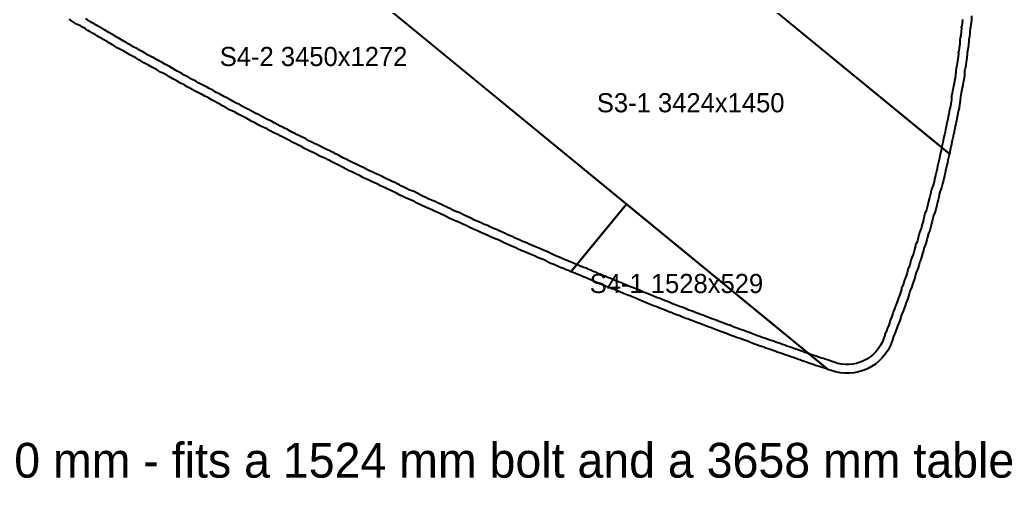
# Model space of a CAD drawing. Header units: millimetres. Extents: x -23256 to 49239, y -6625 to 7087.
# Drawn here: x 20236 to 25945, y -934 to 1758 of the extents above; entities that cross this region are included whole.
import ezdxf
from ezdxf.enums import TextEntityAlignment as Align

# ---------------------------------------------------------------- set-up
doc = ezdxf.new("R2010")
doc.units = ezdxf.units.MM
for name, color, linetype in [('CUT', 7, 'Continuous'), ('PIECING', 5, 'Continuous'), ('SEW', 8, 'Continuous'), ('TEXT', 7, 'Continuous')]:
    doc.layers.add(name, color=color, linetype=linetype)

msp = doc.modelspace()

# ---------------------------------------------------------------- linework, layer by layer
at = {"layer": 'CUT'}
msp.add_lwpolyline([(25711.7, 1781.4), (25710.6, 1755.7), (25707.2, 1731.4), (25704.4, 1716.5), (25703.5, 1711.6), (25703.5, 1709.8), (25702.3, 1684.1), (25698.9, 1659.8), (25696, 1645), (25695.1, 1640), (25695.1, 1638.2), (25693.8, 1612.6), (25690.3, 1588.5), (25687, 1571.3), (25686, 1566.2), (25686.1, 1564.3), (25684.8, 1538.9), (25681.2, 1514.8), (25678.3, 1499.9), (25675.6, 1486.2), (25672.5, 1470.1), (25671.5, 1465), (25671.5, 1463), (25670.1, 1437.7), (25666.5, 1413.8), (25663.6, 1398.9), (25660.4, 1382.8), (25657.7, 1369.1), (25654.9, 1355.3), (25651.8, 1339.3), (25649, 1325.5), (25647.3, 1317), (25646.4, 1293.9), (25642.4, 1266.8), (25639.3, 1251.7), (25639.2, 1251.3), (25636.5, 1237.6), (25633.2, 1221.5), (25633.1, 1221.1), (25630.3, 1207.4), (25627, 1191.3), (25626.9, 1190.9), (25624, 1177.2), (25620.7, 1161.1), (25620.6, 1160.7), (25617.7, 1147), (25614.9, 1133.2), (25614.8, 1132.9), (25611.4, 1116.8), (25608.5, 1103), (25608.4, 1102.7), (25605, 1086.7), (25602, 1072.8), (25602, 1072.5), (25598.5, 1056.5), (25595.5, 1042.6), (25592, 1026.4), (25589, 1012.4), (25585.4, 996.3), (25585.4, 996), (25582.4, 982.3), (25578.8, 966.1), (25578.7, 965.9), (25575.7, 952.1), (25572.1, 936), (25572.1, 935.7), (25569, 922), (25565.4, 905.9), (25565.3, 905.6), (25562.2, 891.8), (25558.6, 875.8), (25558.5, 875.5), (25554.9, 859.4), (25551.8, 845.7), (25551.7, 845.4), (25548.1, 829.3), (25544.7, 814.5), (25538.4, 791.8), (25529.7, 768.7), (25528.7, 766.6), (25525.6, 753.2), (25522.3, 739.2), (25518.6, 723.1), (25515.3, 709.2), (25511.5, 693), (25507.4, 675.6), (25500, 650), (25491.4, 628.8), (25488.6, 616.9), (25488.5, 616.6), (25484.7, 600.6), (25481.4, 586.9), (25481.4, 586.6), (25477.2, 569.5), (25470.9, 547.5), (25462.3, 525), (25461, 522.5), (25457.6, 508.4), (25454, 493.5), (25447.6, 471.6), (25439, 449.3), (25437.7, 446.6), (25437.6, 446.3), (25434.2, 432.4), (25430, 415.2), (25423.6, 393.4), (25415, 371.2), (25413.6, 368.5), (25409.8, 353.1), (25403.5, 331.5), (25394.9, 309.4), (25393.5, 306.6), (25389.6, 291), (25383.2, 269.5), (25374.6, 247.6), (25373.2, 244.6), (25366.9, 223.6), (25358.4, 201.7), (25356.9, 198.8), (25356.7, 197.8), (25353, 183.1), (25346.6, 161.7), (25338.1, 140), (25336.6, 137), (25336, 134.8), (25329.7, 113.6), (25321.2, 92), (25317.8, 85.2), (25317.4, 83.8), (25308.9, 62.2), (25307.4, 59.2), (25306.8, 56.9), (25300.5, 35.8), (25292, 14.3), (25290.4, 11.2), (25289.8, 8.6), (25282.4, -15.4), (25272.3, -39.8), (25271.4, -41.4), (25271.3, -41.9), (25262.8, -63.3), (25261.2, -66.5), (25260.5, -69.3), (25253, -93.7), (25242.6, -118.4), (25229.8, -142), (25214.9, -164.3), (25197.8, -184.9), (25178.7, -203.9), (25158, -220.8), (25135.6, -235.7), (25111.9, -248.3), (25087.2, -258.5), (25061.5, -266.2), (25035.2, -271.4), (25008.5, -274.1), (24981.7, -274.1), (24955, -271.4), (24928.7, -266.2), (24904.2, -258.8), (24890.2, -253.9), (24877.4, -249.3), (24864.6, -244.7), (24851.9, -240.2), (24845.8, -238), (24835.5, -235.8), (24814, -229.2), (24800.1, -224.3), (24787.3, -219.8), (24774.5, -215.2), (24761.6, -210.7), (24748.8, -206.1), (24735.9, -201.6), (24723.1, -197.1), (24710.2, -192.5), (24697.2, -187.9), (24684.4, -183.4), (24671.5, -178.9), (24658.5, -174.3), (24645.5, -169.8), (24632.7, -165.2), (24619.7, -160.7), (24606.7, -156.2), (24593.7, -151.6), (24580.8, -147.1), (24567.8, -142.5), (24554.7, -138), (24541.7, -133.4), (24528.7, -128.9), (24515.7, -124.3), (24502.6, -119.8), (24489.5, -115.2), (24476.5, -110.7), (24463.5, -106.2), (24449.4, -101.3), (24429.7, -93.5), (24418.9, -88.3), (24411.6, -85.7), (24398.4, -81.2), (24385.2, -76.6), (24372.1, -72.1), (24359, -67.5), (24345.8, -63), (24331.5, -58.1), (24312.1, -50.5), (24301.2, -45.2), (24293.5, -42.5), (24280.2, -38), (24267, -33.4), (24252.8, -28.6), (24233.4, -21), (24222.3, -15.6), (24214.5, -13), (24201.2, -8.4), (24186.8, -3.5), (24167.6, 3.9), (24156.4, 9.3), (24148.4, 12), (24135, 16.6), (24120.7, 21.5), (24101.6, 28.8), (24090.2, 34.3), (24082, 37.1), (24067.7, 41.9), (24048.6, 49.2), (24037.1, 54.7), (24028.8, 57.5), (24014.4, 62.4), (23995.4, 69.6), (23983.8, 75.2), (23974.5, 78.3), (23955.6, 85.5), (23943.9, 91), (23934.3, 94.3), (23915.5, 101.4), (23903.9, 106.9), (23895.2, 109.8), (23880.8, 114.7), (23862, 121.8), (23848.3, 128.2), (23835.2, 133.2), (23821.6, 139.6), (23808.6, 144.5), (23790.4, 153), (23786.2, 155.2), (23778, 157.9), (23759.4, 164.9), (23747.3, 170.5), (23737.4, 173.8), (23718.8, 180.8), (23705, 187.2), (23691.9, 192.2), (23678.1, 198.6), (23664.9, 203.5), (23652.7, 209.1), (23642.6, 212.5), (23624.1, 219.4), (23610.2, 225.8), (23597, 230.8), (23583.1, 237.1), (23569.8, 242.1), (23555.9, 248.5), (23542.7, 253.4), (23528.7, 259.8), (23515.3, 264.8), (23501.4, 271.2), (23488.1, 276.1), (23474, 282.6), (23460.7, 287.5), (23446.7, 293.9), (23433.3, 298.9), (23419.2, 305.3), (23405.9, 310.2), (23391.8, 316.6), (23378.3, 321.5), (23364.2, 328), (23350.8, 332.9), (23333.9, 340.5), (23308.9, 350.8), (23285.3, 359.9), (23257.7, 374.5), (23256, 375.6), (23242.3, 381.3), (23241.8, 381.5), (23214.6, 392.5), (23200.3, 399.6), (23173, 410.7), (23172.5, 410.9), (23145.1, 422), (23130.8, 429.1), (23103.3, 440.2), (23089, 447.2), (23061.5, 458.3), (23047.9, 464.9), (23026, 473.3), (22998.9, 487.3), (22996.7, 488.8), (22982.3, 494.6), (22967.8, 501.6), (22940, 512.7), (22924.4, 520.3), (22911.5, 526.6), (22883.7, 537.6), (22869.1, 544.7), (22841.2, 555.8), (22824.3, 564), (22803.8, 575), (22789.5, 580.7), (22773.6, 588.3), (22759.4, 595.2), (22746.3, 601.4), (22718.2, 612.5), (22702.4, 620.1), (22688.1, 626.9), (22672.7, 634.3), (22660.3, 640.9), (22651.6, 644.3), (22635.7, 651.9), (22621.5, 658.6), (22607.1, 665.5), (22593.8, 671.8), (22565.5, 682.9), (22549.5, 690.4), (22534.1, 697.7), (22513, 708.9), (22506.7, 713), (22496.9, 717.6), (22483.4, 724), (22455, 735), (22438.8, 742.6), (22423.2, 750), (22402.4, 760.9), (22395.9, 765.1), (22385.8, 769.9), (22371.3, 776.6), (22356.7, 783.5), (22342.1, 790.3), (22327.5, 797.1), (22311.8, 804.4), (22291.1, 815.3), (22290.7, 815.5), (22275.6, 821.3), (22259.3, 828.9), (22244.6, 835.7), (22229.9, 842.5), (22214.2, 849.8), (22193.6, 860.5), (22186.8, 864.8), (22176.2, 869.7), (22161.4, 876.6), (22146.7, 883.4), (22130.9, 890.7), (22110.3, 901.3), (22103.5, 905.6), (22092.6, 910.6), (22076.3, 918.1), (22049.9, 932.3), (22047.9, 933.5), (22047.2, 933.8), (22026.7, 944.3), (22019.8, 948.7), (22008.6, 953.8), (21993.8, 960.6), (21978.9, 967.4), (21962.9, 974.8), (21942.6, 985.1), (21935.5, 989.5), (21924.2, 994.7), (21909.3, 1001.5), (21893.3, 1008.8), (21873, 1019.1), (21853.7, 1031.2), (21852.6, 1031.9), (21839.4, 1037.9), (21823.4, 1045.2), (21803.2, 1055.4), (21795.9, 1059.9), (21782.9, 1065.8), (21756.7, 1079.5), (21754.4, 1081), (21753.2, 1081.5), (21733, 1091.7), (21725.7, 1096.2), (21713.9, 1101.5), (21697.5, 1108.9), (21673.4, 1121.4), (21658.6, 1131), (21658.5, 1131.1), (21643.3, 1137.9), (21627, 1145.2), (21607, 1155.2), (21588, 1166.9), (21586.4, 1168), (21571.4, 1174.7), (21551.3, 1184.7), (21532.2, 1196.4), (21530.6, 1197.5), (21515.3, 1204.3), (21495.5, 1214.2), (21476.6, 1225.7), (21474.7, 1227), (21459.3, 1233.8), (21439.4, 1243.7), (21420.5, 1255.2), (21418.5, 1256.5), (21418.3, 1256.6), (21398.6, 1266.4), (21389.7, 1271.8), (21366.7, 1283.6), (21363.8, 1285.4), (21362, 1286.1), (21342.2, 1295.9), (21323.3, 1307.4), (21321.2, 1308.7), (21320.8, 1308.9), (21301.1, 1318.6), (21282.2, 1330), (21280, 1331.5), (21263.9, 1338.5), (21240.2, 1350.4), (21224.7, 1360.4), (21222.6, 1361.3), (21198.9, 1373.2), (21183.3, 1383.1), (21181.1, 1384), (21157.5, 1395.9), (21141.8, 1405.8), (21139.4, 1406.8), (21115.9, 1418.6), (21092.9, 1433.1), (21088, 1435.6), (21070.5, 1445.8), (21067.8, 1447.5), (21046.3, 1458.3), (21028.8, 1468.5), (21017.9, 1475.2), (21015.4, 1476.8), (21014.4, 1477.2), (20995, 1486.7), (20976.3, 1497.7), (20973.5, 1499.5), (20972.2, 1500.1), (20948.8, 1511.7), (20925.7, 1526.2), (20925.7, 1526.2), (20920.6, 1528.7), (20902.9, 1538.9), (20892.1, 1545.5), (20889.5, 1547.2), (20888.3, 1547.8), (20868.9, 1557.1), (20850.5, 1567.9), (20844.9, 1571.5), (20834.5, 1577.5), (20823.7, 1584), (20820.9, 1585.9), (20819.3, 1586.5), (20796.1, 1598), (20773.8, 1611.8), (20769.6, 1613.9), (20746.5, 1628.2), (20746.3, 1628.3), (20741.1, 1630.9), (20723.3, 1641), (20712.5, 1647.6), (20707.2, 1651), (20696.3, 1657.2), (20677.8, 1668.9), (20672, 1671.8), (20654.1, 1681.9), (20643.3, 1688.4), (20637.9, 1691.9), (20627.4, 1697.8), (20616.5, 1704.4), (20611.2, 1707.8), (20600.7, 1713.7), (20589.9, 1720.2), (20586.7, 1722.2), (20584.5, 1723.2), (20561.6, 1734.3), (20538.7, 1748.4), (20528.4, 1756.2), (20520.2, 1761.1)], dxfattribs=at)
at = {"layer": 'PIECING'}
for points in [[(21096.2, 2854.4), (23726, 699.4), (23406.8, 309.8), (23405.9, 310.2), (23405.9, 310.2), (23391.8, 316.6), (23378.3, 321.5), (23364.2, 328), (23350.8, 332.9), (23333.9, 340.5), (23308.9, 350.8), (23285.3, 359.9), (23257.7, 374.5), (23256, 375.6), (23242.3, 381.3), (23241.8, 381.5), (23214.6, 392.5), (23200.3, 399.6), (23173, 410.7), (23172.5, 410.9), (23145.1, 422), (23130.8, 429.1), (23103.3, 440.2), (23089, 447.2), (23061.5, 458.3), (23047.9, 464.9), (23026, 473.3), (22998.9, 487.3), (22996.7, 488.8), (22982.3, 494.6), (22967.8, 501.6), (22940, 512.7), (22924.4, 520.3), (22911.5, 526.6), (22883.7, 537.6), (22869.1, 544.7), (22841.2, 555.8), (22824.3, 564), (22803.8, 575), (22789.5, 580.7), (22773.6, 588.3), (22759.4, 595.2), (22746.3, 601.4), (22718.2, 612.5), (22702.4, 620.1), (22688.1, 626.9), (22672.7, 634.3), (22660.3, 640.9), (22651.6, 644.3), (22635.7, 651.9), (22621.5, 658.6), (22607.1, 665.5), (22593.8, 671.8), (22565.5, 682.9), (22549.5, 690.4), (22534.1, 697.7), (22513, 708.9), (22506.7, 713), (22496.9, 717.6), (22483.4, 724), (22455, 735), (22438.8, 742.6), (22423.2, 750), (22402.4, 760.9), (22395.9, 765.1), (22385.8, 769.9), (22371.3, 776.6), (22356.7, 783.5), (22342.1, 790.3), (22327.5, 797.1), (22311.8, 804.4), (22291.1, 815.3), (22290.7, 815.5), (22275.6, 821.3), (22259.3, 828.9), (22244.6, 835.7), (22229.9, 842.5), (22214.2, 849.8), (22193.6, 860.5), (22186.8, 864.8), (22176.2, 869.7), (22161.4, 876.6), (22146.7, 883.4), (22130.9, 890.7), (22110.3, 901.3), (22103.5, 905.6), (22092.6, 910.6), (22076.3, 918.1), (22049.9, 932.3), (22047.9, 933.5), (22047.2, 933.8), (22026.7, 944.3), (22019.8, 948.7), (22008.6, 953.8), (21993.8, 960.6), (21978.9, 967.4), (21962.9, 974.8), (21942.6, 985.1), (21935.5, 989.5), (21924.2, 994.7), (21909.3, 1001.5), (21893.3, 1008.8), (21873, 1019.1), (21853.7, 1031.2), (21852.6, 1031.9), (21839.4, 1037.9), (21823.4, 1045.2), (21803.2, 1055.4), (21795.9, 1059.9), (21782.9, 1065.8), (21756.7, 1079.5), (21754.4, 1081), (21753.2, 1081.5), (21733, 1091.7), (21725.7, 1096.2), (21713.9, 1101.5), (21697.5, 1108.9), (21673.4, 1121.4), (21658.6, 1131), (21658.5, 1131.1), (21643.3, 1137.9), (21627, 1145.2), (21607, 1155.2), (21588, 1166.9), (21586.4, 1168), (21571.4, 1174.7), (21551.3, 1184.7), (21532.2, 1196.4), (21530.6, 1197.5), (21515.3, 1204.3), (21495.5, 1214.2), (21476.6, 1225.7), (21474.7, 1227), (21459.3, 1233.8), (21439.4, 1243.7), (21420.5, 1255.2), (21418.5, 1256.5), (21418.3, 1256.6), (21398.6, 1266.4), (21389.7, 1271.8), (21366.7, 1283.6), (21363.8, 1285.4), (21362, 1286.1), (21342.2, 1295.9), (21323.3, 1307.4), (21321.2, 1308.7), (21320.8, 1308.9), (21301.1, 1318.6), (21282.2, 1330), (21280, 1331.5), (21263.9, 1338.5), (21240.2, 1350.4), (21224.7, 1360.4), (21222.6, 1361.3), (21198.9, 1373.2), (21183.3, 1383.1), (21181.1, 1384), (21157.5, 1395.9), (21141.8, 1405.8), (21139.4, 1406.8), (21115.9, 1418.6), (21092.9, 1433.1), (21088, 1435.6), (21070.5, 1445.8), (21067.8, 1447.5), (21046.3, 1458.3), (21028.8, 1468.5), (21017.9, 1475.2), (21015.4, 1476.8), (21014.4, 1477.2), (20995, 1486.7), (20976.3, 1497.7), (20973.5, 1499.5), (20972.2, 1500.1), (20948.8, 1511.7), (20925.7, 1526.2), (20925.7, 1526.2), (20920.6, 1528.7), (20902.9, 1538.9), (20892.1, 1545.5), (20889.5, 1547.2), (20888.3, 1547.8), (20868.9, 1557.1), (20850.5, 1567.9), (20844.9, 1571.5), (20834.5, 1577.5), (20823.7, 1584), (20820.9, 1585.9), (20819.3, 1586.5), (20796.1, 1598), (20773.8, 1611.8), (20769.6, 1613.9), (20746.5, 1628.2), (20746.3, 1628.3), (20741.1, 1630.9), (20723.3, 1641), (20712.5, 1647.6), (20707.2, 1651), (20696.3, 1657.2), (20677.8, 1668.9), (20672, 1671.8), (20654.1, 1681.9), (20643.3, 1688.4), (20637.9, 1691.9), (20627.4, 1697.8), (20616.5, 1704.4), (20611.2, 1707.8), (20600.7, 1713.7), (20589.9, 1720.2), (20586.7, 1722.2), (20584.5, 1723.2), (20561.6, 1734.3), (20538.7, 1748.4), (20528.4, 1756.2), (20520.2, 1761.1)], [(23298.5, 2859.8), (25583.5, 987.3), (25582.4, 982.3), (25582.4, 982.3), (25578.8, 966.1), (25578.7, 965.9), (25575.7, 952.1), (25572.1, 936), (25572.1, 935.7), (25569, 922), (25565.4, 905.9), (25565.3, 905.6), (25562.2, 891.8), (25558.6, 875.8), (25558.5, 875.5), (25554.9, 859.4), (25551.8, 845.7), (25551.7, 845.4), (25548.1, 829.3), (25544.7, 814.5), (25538.4, 791.8), (25529.7, 768.7), (25528.7, 766.6), (25525.6, 753.2), (25522.3, 739.2), (25518.6, 723.1), (25515.3, 709.2), (25511.5, 693), (25507.4, 675.6), (25500, 650), (25491.4, 628.8), (25488.6, 616.9), (25488.5, 616.6), (25484.7, 600.6), (25481.4, 586.9), (25481.4, 586.6), (25477.2, 569.5), (25470.9, 547.5), (25462.3, 525), (25461, 522.5), (25457.6, 508.4), (25454, 493.5), (25447.6, 471.6), (25439, 449.3), (25437.7, 446.6), (25437.6, 446.3), (25434.2, 432.4), (25430, 415.2), (25423.6, 393.4), (25415, 371.2), (25413.6, 368.5), (25409.8, 353.1), (25403.5, 331.5), (25394.9, 309.4), (25393.5, 306.6), (25389.6, 291), (25383.2, 269.5), (25374.6, 247.6), (25373.2, 244.6), (25366.9, 223.6), (25358.4, 201.7), (25356.9, 198.8), (25356.7, 197.8), (25353, 183.1), (25346.6, 161.7), (25338.1, 140), (25336.6, 137), (25336, 134.8), (25329.7, 113.6), (25321.2, 92), (25317.8, 85.2), (25317.4, 83.8), (25308.9, 62.2), (25307.4, 59.2), (25306.8, 56.9), (25300.5, 35.8), (25292, 14.3), (25290.4, 11.2), (25289.8, 8.6), (25282.4, -15.4), (25272.3, -39.8), (25271.4, -41.4), (25271.3, -41.9), (25262.8, -63.3), (25261.2, -66.5), (25260.5, -69.3), (25253, -93.7), (25242.6, -118.4), (25229.8, -142), (25214.9, -164.3), (25197.8, -184.9), (25178.7, -203.9), (25158, -220.8), (25135.6, -235.7), (25111.9, -248.3), (25087.2, -258.5), (25061.5, -266.2), (25035.2, -271.4), (25008.5, -274.1), (24981.7, -274.1), (24955, -271.4), (24928.7, -266.2), (24904.2, -258.8), (24890.2, -253.9), (24888.6, -253.3), (22411.1, 1776.9)], [(25711.7, 1781.4), (25710.6, 1755.7), (25707.2, 1731.4), (25704.4, 1716.5), (25703.5, 1711.6), (25703.5, 1709.8), (25702.3, 1684.1), (25698.9, 1659.8), (25696, 1645), (25695.1, 1640), (25695.1, 1638.2), (25693.8, 1612.6), (25690.3, 1588.5), (25687, 1571.3), (25686, 1566.2), (25686.1, 1564.3), (25684.8, 1538.9), (25681.2, 1514.8), (25678.3, 1499.9), (25675.6, 1486.2), (25672.5, 1470.1), (25671.5, 1465), (25671.5, 1463), (25670.1, 1437.7), (25666.5, 1413.8), (25663.6, 1398.9), (25660.4, 1382.8), (25657.7, 1369.1), (25654.9, 1355.3), (25651.8, 1339.3), (25649, 1325.5), (25647.3, 1317), (25646.4, 1293.9), (25642.4, 1266.8), (25639.3, 1251.7), (25639.2, 1251.3), (25636.5, 1237.6), (25633.2, 1221.5), (25633.1, 1221.1), (25630.3, 1207.4), (25627, 1191.3), (25626.9, 1190.9), (25624, 1177.2), (25620.7, 1161.1), (25620.6, 1160.7), (25617.7, 1147), (25614.9, 1133.2), (25614.8, 1132.9), (25611.4, 1116.8), (25608.5, 1103), (25608.4, 1102.7), (25605, 1086.7), (25602, 1072.8), (25602, 1072.5), (25598.5, 1056.5), (25595.5, 1042.6), (25592, 1026.4), (25589, 1012.4), (25585.4, 996.3), (25585.4, 996), (25583.5, 987.3), (24613.4, 1782.3)]]:
    msp.add_lwpolyline(points, dxfattribs=at)
msp.add_lwpolyline([(24877.4, -249.3), (24864.6, -244.7), (24851.9, -240.2), (24845.8, -238), (24835.5, -235.8), (24814, -229.2), (24800.1, -224.3), (24787.3, -219.8), (24774.5, -215.2), (24761.6, -210.7), (24748.8, -206.1), (24735.9, -201.6), (24723.1, -197.1), (24710.2, -192.5), (24697.2, -187.9), (24684.4, -183.4), (24671.5, -178.9), (24658.5, -174.3), (24645.5, -169.8), (24632.7, -165.2), (24619.7, -160.7), (24606.7, -156.2), (24593.7, -151.6), (24580.8, -147.1), (24567.8, -142.5), (24554.7, -138), (24541.7, -133.4), (24528.7, -128.9), (24515.7, -124.3), (24502.6, -119.8), (24489.5, -115.2), (24476.5, -110.7), (24463.5, -106.2), (24449.4, -101.3), (24429.7, -93.5), (24418.9, -88.3), (24411.6, -85.7), (24398.4, -81.2), (24385.2, -76.6), (24372.1, -72.1), (24359, -67.5), (24345.8, -63), (24331.5, -58.1), (24312.1, -50.5), (24301.2, -45.2), (24293.5, -42.5), (24280.2, -38), (24267, -33.4), (24252.8, -28.6), (24233.4, -21), (24222.3, -15.6), (24214.5, -13), (24201.2, -8.4), (24186.8, -3.5), (24167.6, 3.9), (24156.4, 9.3), (24148.4, 12), (24135, 16.6), (24120.7, 21.5), (24101.6, 28.8), (24090.2, 34.3), (24082, 37.1), (24067.7, 41.9), (24048.6, 49.2), (24037.1, 54.7), (24028.8, 57.5), (24014.4, 62.4), (23995.4, 69.6), (23983.8, 75.2), (23974.5, 78.3), (23955.6, 85.5), (23943.9, 91), (23934.3, 94.3), (23915.5, 101.4), (23903.9, 106.9), (23895.2, 109.8), (23880.8, 114.7), (23862, 121.8), (23848.3, 128.2), (23835.2, 133.2), (23821.6, 139.6), (23808.6, 144.5), (23790.4, 153), (23786.2, 155.2), (23778, 157.9), (23759.4, 164.9), (23747.3, 170.5), (23737.4, 173.8), (23718.8, 180.8), (23705, 187.2), (23691.9, 192.2), (23678.1, 198.6), (23664.9, 203.5), (23652.7, 209.1), (23642.6, 212.5), (23624.1, 219.4), (23610.2, 225.8), (23597, 230.8), (23583.1, 237.1), (23569.8, 242.1), (23555.9, 248.5), (23542.7, 253.4), (23528.7, 259.8), (23515.3, 264.8), (23501.4, 271.2), (23488.1, 276.1), (23474, 282.6), (23460.7, 287.5), (23446.7, 293.9), (23433.3, 298.9), (23419.2, 305.3), (23406.8, 309.8), (23726, 699.4), (24888.6, -253.3), (24877.4, -249.3)], close=True, dxfattribs=at)
at = {"layer": 'SEW'}
msp.add_lwpolyline([(25659.9, 1760.4), (25657, 1739.6), (25654.5, 1725.9), (25652.4, 1715.2), (25652.7, 1709.9), (25651.7, 1688.9), (25648.7, 1668.2), (25646.1, 1654.5), (25644.1, 1643.7), (25644.3, 1638.4), (25643.2, 1617.6), (25640.2, 1596.9), (25637.2, 1581), (25635.1, 1570.1), (25635.3, 1564.7), (25634.2, 1543.9), (25631.1, 1523.4), (25628.4, 1509.7), (25625.8, 1495.9), (25622.6, 1479.9), (25620.5, 1469), (25620.7, 1463.5), (25619.5, 1442.9), (25616.4, 1422.5), (25613.7, 1408.8), (25610.6, 1392.7), (25607.8, 1379), (25605.1, 1365.2), (25601.9, 1349.2), (25599.2, 1335.4), (25596.7, 1322.7), (25596.7, 1322.1), (25595.7, 1298.7), (25592.3, 1275.5), (25589.5, 1261.8), (25589.5, 1261.4), (25586.7, 1247.7), (25583.4, 1231.7), (25583.3, 1231.3), (25580.5, 1217.6), (25577.2, 1201.5), (25577.1, 1201.2), (25574.3, 1187.5), (25571, 1171.4), (25570.9, 1171.1), (25568, 1157.4), (25565.1, 1143.6), (25565.1, 1143.3), (25561.7, 1127.3), (25558.8, 1113.5), (25558.7, 1113.3), (25555.3, 1097.3), (25552.3, 1083.4), (25552.3, 1083.2), (25548.9, 1067.2), (25545.9, 1053.3), (25542.4, 1037.1), (25539.3, 1023.3), (25535.8, 1007.1), (25535.8, 1006.9), (25532.7, 993.2), (25529.2, 977.1), (25529.1, 976.8), (25526.1, 963.1), (25522.5, 947), (25522.5, 946.8), (25519.4, 933.1), (25515.8, 917), (25515.8, 916.7), (25512.7, 903), (25509.1, 887), (25509, 886.7), (25505.4, 870.7), (25502.3, 857), (25502.2, 856.6), (25498.5, 840.7), (25495.4, 826.9), (25490, 807.5), (25483, 788.7), (25480.5, 783.5), (25479.8, 780.7), (25476.1, 764.6), (25472.9, 750.7), (25469.1, 734.6), (25465.9, 720.8), (25462.1, 704.6), (25458.3, 688.5), (25451.9, 666.7), (25443.4, 645.6), (25443, 644.8), (25443, 644.7), (25439.2, 628.7), (25439.1, 628.4), (25435.3, 612.4), (25432, 598.7), (25432, 598.5), (25428.1, 582.5), (25422.7, 563.6), (25415.7, 545.3), (25413, 539.8), (25412.2, 536.6), (25408.2, 520.4), (25404.9, 506.6), (25399.5, 487.9), (25392.4, 469.7), (25389.7, 464.1), (25388.3, 458.3), (25384.9, 444.5), (25380.9, 428.4), (25375.5, 409.8), (25368.4, 391.7), (25365.7, 386), (25364.8, 382.4), (25360.8, 366.4), (25355.4, 347.9), (25348.3, 329.9), (25345.5, 324.2), (25344.6, 320.4), (25340.6, 304.4), (25335.1, 286), (25328.1, 268.1), (25325.3, 262.3), (25324.3, 258.5), (25318.9, 240.1), (25311.9, 222.3), (25309, 216.5), (25307.4, 210.3), (25304, 196.5), (25298.5, 178.3), (25291.6, 160.6), (25288.6, 154.7), (25287, 148.3), (25281.6, 130.2), (25274.7, 112.6), (25270.4, 103.9), (25269.3, 100.5), (25262.4, 82.9), (25259.5, 76.9), (25257.8, 70.5), (25252.4, 52.4), (25245.5, 34.9), (25242.5, 28.9), (25240.9, 22.4), (25234.6, 1.8), (25226.3, -18.1), (25224.2, -22), (25223.2, -25.3), (25216.3, -42.7), (25213.3, -48.8), (25211.6, -55.5), (25205.2, -76.3), (25196.7, -96.5), (25186.3, -115.7), (25174.1, -133.8), (25160.2, -150.7), (25144.7, -166.1), (25127.8, -179.9), (25109.6, -192), (25090.3, -202.2), (25070.1, -210.6), (25049.2, -216.9), (25027.7, -221.1), (25006, -223.3), (24984.1, -223.3), (24962.4, -221.1), (24941, -216.9), (24920, -210.6), (24907.3, -206), (24894.5, -201.4), (24881.7, -196.9), (24868.9, -192.4), (24859.7, -189.1), (24848.3, -186.6), (24830, -181), (24817.1, -176.4), (24804.3, -171.9), (24791.4, -167.3), (24778.5, -162.8), (24765.7, -158.2), (24752.8, -153.7), (24740, -149.2), (24727.1, -144.6), (24714.1, -140), (24701.2, -135.5), (24688.3, -131), (24675.4, -126.4), (24662.4, -121.8), (24649.5, -117.3), (24636.5, -112.8), (24623.5, -108.2), (24610.5, -103.6), (24597.5, -99.1), (24584.5, -94.6), (24571.5, -90), (24558.4, -85.5), (24545.5, -80.9), (24532.4, -76.4), (24519.3, -71.8), (24506.2, -67.3), (24493.2, -62.7), (24480.1, -58.2), (24467, -53.6), (24450.2, -47), (24438.5, -41.3), (24428.2, -37.7), (24415, -33.2), (24401.8, -28.6), (24388.7, -24.1), (24375.5, -19.5), (24362.3, -15), (24349, -10.4), (24332.5, -3.9), (24320.6, 1.9), (24310, 5.5), (24296.7, 10.1), (24283.5, 14.6), (24270.3, 19.2), (24253.7, 25.6), (24241.6, 31.4), (24230.9, 35.1), (24217.6, 39.7), (24204.2, 44.2), (24187.8, 50.6), (24175.7, 56.4), (24164.8, 60.1), (24151.4, 64.7), (24138.1, 69.2), (24121.7, 75.5), (24109.4, 81.4), (24098.3, 85.2), (24084.9, 89.7), (24068.6, 96), (24056.2, 101.9), (24045.1, 105.6), (24031.7, 110.2), (24015.4, 116.4), (24002.9, 122.3), (23991.7, 126.1), (23975.5, 132.3), (23963, 138.2), (23951.5, 142.1), (23935.4, 148.2), (23922.9, 154.1), (23911.4, 158), (23897.9, 162.5), (23881.8, 168.6), (23868.1, 175), (23855, 180), (23841.4, 186.4), (23828.3, 191.3), (23812.9, 198.6), (23806, 202.1), (23795, 205.8), (23779.1, 211.8), (23766.2, 217.8), (23754.4, 221.7), (23738.5, 227.7), (23724.7, 234.1), (23711.5, 239.1), (23697.7, 245.5), (23684.5, 250.4), (23671.4, 256.5), (23659.5, 260.4), (23643.7, 266.3), (23629.8, 272.7), (23616.5, 277.7), (23602.7, 284.1), (23589.3, 289), (23575.4, 295.5), (23562.1, 300.4), (23548.2, 306.8), (23534.8, 311.8), (23520.8, 318.2), (23507.5, 323.1), (23493.4, 329.5), (23480.1, 334.5), (23466.1, 340.9), (23452.6, 345.9), (23438.6, 352.3), (23425.2, 357.2), (23411.1, 363.6), (23397.6, 368.6), (23383.5, 375), (23370.1, 379.9), (23355.1, 386.7), (23354.5, 387), (23327.7, 398), (23306.5, 406.2), (23284, 418.1), (23280.2, 420.7), (23263.2, 427.6), (23262.6, 427.9), (23235.5, 438.9), (23221.6, 445.8), (23221.1, 446), (23193.8, 457.1), (23193.3, 457.3), (23165.9, 468.4), (23152, 475.2), (23151.6, 475.5), (23124.1, 486.6), (23110.2, 493.4), (23109.7, 493.6), (23082.1, 504.7), (23068.2, 511.6), (23068.2, 511.6), (23046.8, 519.8), (23024.7, 531.2), (23020.5, 534), (23002.9, 541.1), (22988.9, 547.9), (22988.4, 548.1), (22960.6, 559.2), (22946.6, 566), (22932.5, 572.8), (22932, 573.1), (22904.2, 584.2), (22890.1, 591), (22889.6, 591.2), (22861.6, 602.3), (22847.4, 609.2), (22829.2, 619.1), (22827.1, 620.4), (22809.8, 627.3), (22795.6, 634.1), (22781.4, 641), (22767.2, 647.7), (22766.6, 648), (22738.5, 659.1), (22724.3, 665.9), (22710, 672.7), (22695.6, 679.6), (22681.7, 687.1), (22671.9, 690.9), (22657.6, 697.7), (22643.3, 704.5), (22628.9, 711.3), (22614.6, 718.2), (22614, 718.4), (22585.6, 729.5), (22571.2, 736.3), (22556.8, 743.2), (22538.9, 752.7), (22531.5, 757.5), (22518.6, 763.6), (22504.1, 770.4), (22503.4, 770.7), (22475, 781.7), (22460.5, 788.6), (22445.9, 795.4), (22428, 804.8), (22420.6, 809.6), (22407.3, 815.9), (22392.8, 822.7), (22378.2, 829.5), (22363.6, 836.3), (22349, 843.1), (22334.3, 850), (22316.6, 859.2), (22313.8, 861), (22295.5, 868.1), (22280.7, 874.9), (22266, 881.8), (22251.3, 888.6), (22236.6, 895.4), (22219, 904.6), (22211.3, 909.5), (22197.5, 915.9), (22182.7, 922.7), (22168, 929.5), (22153.2, 936.3), (22135.6, 945.4), (22127.8, 950.4), (22113.8, 956.8), (22098.9, 963.7), (22075.2, 976.4), (22072, 978.4), (22069.4, 979.5), (22051.9, 988.5), (22044, 993.5), (22029.8, 1000), (22014.9, 1006.8), (22000, 1013.6), (21985, 1020.5), (21967.7, 1029.4), (21959.7, 1034.4), (21945.3, 1040.9), (21930.3, 1047.7), (21915.3, 1054.6), (21898, 1063.4), (21881.5, 1073.7), (21877.7, 1076.3), (21875.4, 1077.3), (21860.4, 1084.1), (21845.4, 1091), (21828.1, 1099.7), (21819.9, 1104.8), (21805.2, 1111.4), (21781.7, 1123.8), (21778.1, 1126), (21775.1, 1127.4), (21757.9, 1136.1), (21749.6, 1141.2), (21734.8, 1147.8), (21719.6, 1154.7), (21699, 1165.3), (21683.1, 1175.7), (21679.3, 1177.4), (21664.1, 1184.2), (21648.8, 1191.1), (21631.7, 1199.7), (21615.5, 1209.6), (21611.1, 1212.6), (21608.4, 1213.8), (21593.1, 1220.6), (21576, 1229.2), (21559.7, 1239.2), (21555.3, 1242.1), (21552.4, 1243.4), (21537, 1250.3), (21520.1, 1258.7), (21503.9, 1268.6), (21499.3, 1271.6), (21496.3, 1273), (21481, 1279.8), (21464, 1288.2), (21447.8, 1298.1), (21443.1, 1301.2), (21439.9, 1302.6), (21423.1, 1311), (21414.5, 1316.2), (21414.4, 1316.2), (21391.3, 1328.1), (21387.1, 1330.6), (21383.5, 1332.2), (21366.6, 1340.5), (21350.4, 1350.3), (21345.7, 1353.4), (21342.4, 1354.9), (21325.5, 1363.3), (21309.3, 1373), (21304.5, 1376.2), (21301.1, 1377.7), (21285.6, 1384.5), (21265.4, 1394.7), (21248.7, 1405.3), (21244.2, 1407.3), (21224, 1417.4), (21207.3, 1428), (21202.7, 1430), (21182.5, 1440.1), (21165.7, 1450.8), (21161, 1452.8), (21140.9, 1462.9), (21121.9, 1474.9), (21120.1, 1476.3), (21112.3, 1480.3), (21096.5, 1489.4), (21092.6, 1491.8), (21070.6, 1503), (21054.8, 1512.1), (21045, 1518.1), (21039.6, 1521.7), (21035.7, 1523.4), (21019, 1531.4), (21003.1, 1540.9), (20997.6, 1544.4), (20993.6, 1546.2), (20973.7, 1556.1), (20954.8, 1567.9), (20952.9, 1569.4), (20944.7, 1573.5), (20928.9, 1582.6), (20919.1, 1588.5), (20913.5, 1592.2), (20909.4, 1594), (20892.9, 1601.9), (20877.1, 1611.2), (20871.3, 1614.9), (20860.3, 1621.2), (20850.7, 1627.1), (20844.8, 1630.9), (20840.6, 1632.7), (20820.7, 1642.4), (20801.9, 1654.1), (20800.3, 1655.4), (20794.2, 1658.4), (20775.4, 1670), (20773.3, 1671.6), (20765.1, 1675.7), (20749.1, 1684.8), (20739.3, 1690.7), (20733.4, 1694.5), (20722.4, 1700.8), (20705.1, 1711.7), (20703.9, 1712.6), (20695.8, 1716.6), (20679.8, 1725.8), (20670, 1731.6), (20664.1, 1735.4), (20653, 1741.7), (20643.2, 1747.6), (20637.4, 1751.3), (20626.3, 1757.6), (20616.6, 1763.4)], dxfattribs=at)

# ---------------------------------------------------------------- texts
at = {"layer": 'TEXT'}
for s, height, p in [('S4-2 3450x1272', 110, (21926.1, 1547.5)), ('S3-1 3424x1450', 110, (24095.5, 1281.7)), ('S4-1 1528x529', 110, (24013.5, 242.4)), ('14 pieces, max 1450 x 3450 mm - fits a 1524 mm bolt and a 3658 mm table', 200, (21482.1, -774.1))]:
    msp.add_text(s, height=height, dxfattribs=at).set_placement(p, align=Align.MIDDLE_CENTER)

doc.saveas('drawing.dxf')
